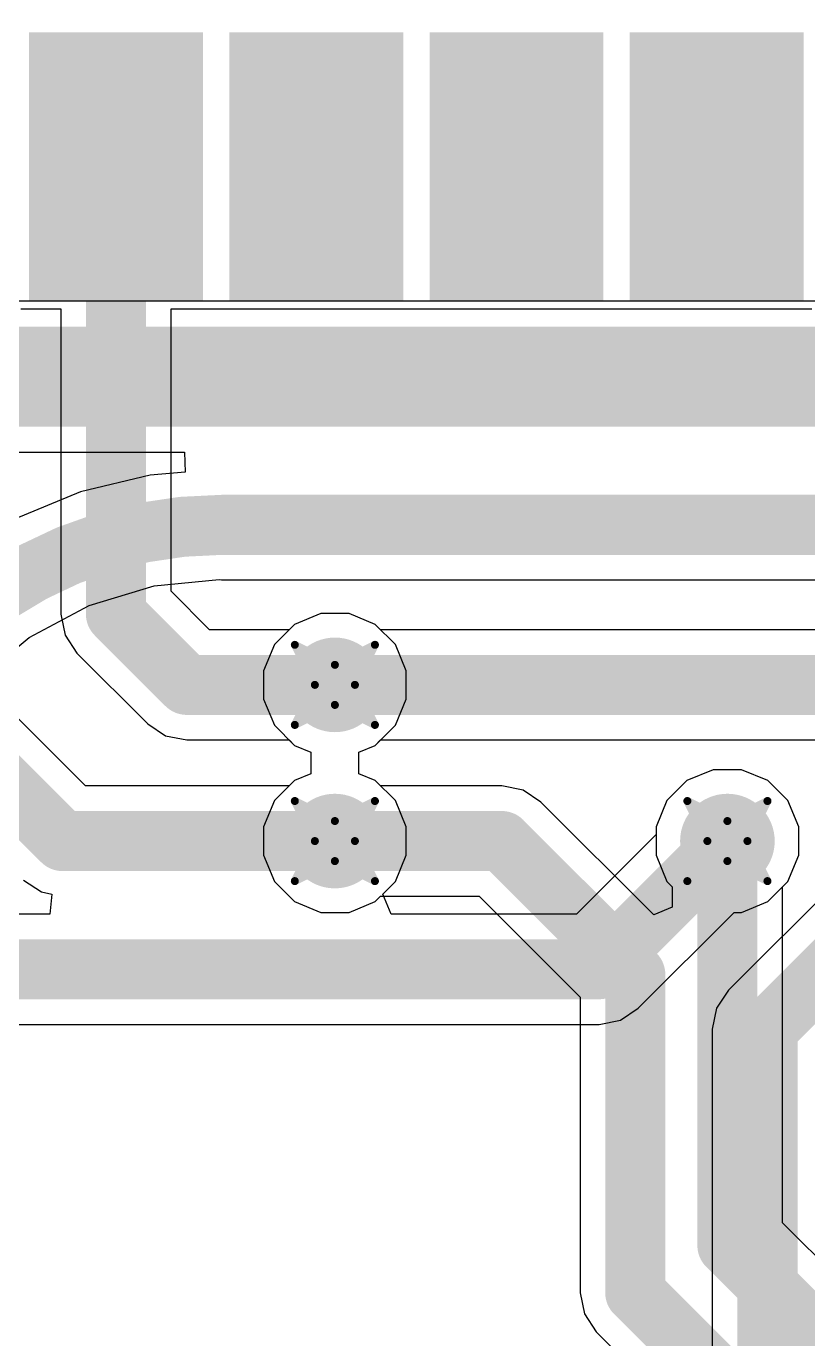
# Model space of a CAD drawing. Header units: inches. Extents: x -5 to 426, y -53 to 116.
# Drawn here: x 11.63 to 16.59, y -18.04 to -9.72 of the extents above; entities that cross this region are included whole.
import ezdxf

# ---------------------------------------------------------------- set-up
doc = ezdxf.new("R2010")
doc.units = ezdxf.units.IN
for name, color, linetype in [('Board Outline', 216, 'Continuous'), ('Bottom Layer', 5, 'Continuous'), ('Drill Drawing', 1, 'Continuous'), ('Top Layer', 1, 'Continuous'), ('Top Paste', 8, 'Continuous'), ('Top Solder', 216, 'Continuous'), ('Via Holes', 16, 'Continuous')]:
    doc.layers.add(name, color=color, linetype=linetype)

# ---------------------------------------------------------------- blocks, each defined once
blk = doc.blocks.new('38_SMD_M______23')
at = {"layer": 'Top Layer'}
for points in [[(8, 2.98), (9.5, 2.98), (9.5, 2.08), (8, 2.08)], [(8, 1.71), (9.5, 1.71), (9.5, 0.81), (8, 0.81)], [(8, 0.44), (9.5, 0.44), (9.5, -0.46), (8, -0.46)], [(8, -0.83), (9.5, -0.83), (9.5, -1.73), (8, -1.73)]]:
    blk.add_hatch(color=1, dxfattribs=at).paths.add_polyline_path(points)
at = {"layer": 'Top Paste'}
for points in [[(8, 2.98), (9.5, 2.98), (9.5, 2.08), (8, 2.08)], [(8, 1.71), (9.5, 1.71), (9.5, 0.81), (8, 0.81)], [(8, 0.44), (9.5, 0.44), (9.5, -0.46), (8, -0.46)], [(8, -0.83), (9.5, -0.83), (9.5, -1.73), (8, -1.73)]]:
    blk.add_hatch(color=8, dxfattribs=at).paths.add_polyline_path(points)
at = {"layer": 'Top Solder'}
for points in [[(7.8984, 3.0816), (9.6016, 3.0816), (9.6016, 1.9784), (7.8984, 1.9784)], [(7.8984, 1.8116), (9.6016, 1.8116), (9.6016, 0.7084), (7.8984, 0.7084)], [(7.8984, 0.5416), (9.6016, 0.5416), (9.6016, -0.5616), (7.8984, -0.5616)], [(7.8984, -0.7284), (9.6016, -0.7284), (9.6016, -1.8316), (7.8984, -1.8316)]]:
    blk.add_hatch(color=216, dxfattribs=at).paths.add_polyline_path(points)

msp = doc.modelspace()

# ---------------------------------------------------------------- hatches: boundary and pattern name
at = {"layer": 'Bottom Layer'}
h = msp.add_hatch(color=5, dxfattribs=at)
edge = h.paths.add_edge_path()
edge.add_arc((13.589, -13.8938), 0.3, 0, 360)
h = msp.add_hatch(color=5, dxfattribs=at)
edge = h.paths.add_edge_path()
edge.add_arc((13.589, -14.8844), 0.3, 0, 360)
h = msp.add_hatch(color=5, dxfattribs=at)
edge = h.paths.add_edge_path()
edge.add_arc((16.0782, -14.8844), 0.3, 0, 360)
at = {"layer": 'Top Layer'}
h = msp.add_hatch(color=1, dxfattribs=at)
edge = h.paths.add_edge_path()
edge.add_arc((13.589, -13.8938), 0.3, 0, 360)
h = msp.add_hatch(color=1, dxfattribs=at)
edge = h.paths.add_edge_path()
edge.add_arc((13.589, -14.8844), 0.3, 0, 360)
h = msp.add_hatch(color=1, dxfattribs=at)
edge = h.paths.add_edge_path()
edge.add_arc((16.0782, -14.8844), 0.3, 0, 360)
at = {"layer": 'Via Holes'}
h = msp.add_hatch(color=7, dxfattribs=at)
edge = h.paths.add_edge_path()
edge.add_arc((13.589, -13.8938), 0.15, 0, 360)
h = msp.add_hatch(color=7, dxfattribs=at)
edge = h.paths.add_edge_path()
edge.add_arc((13.589, -14.8844), 0.15, 0, 360)
h = msp.add_hatch(color=7, dxfattribs=at)
edge = h.paths.add_edge_path()
edge.add_arc((16.0782, -14.8844), 0.15, 0, 360)

# ---------------------------------------------------------------- linework, layer by layer
at = {"layer": 'Board Outline'}
msp.add_lwpolyline([(49.7725, 6.3481, 0.254, 0.254, -1.144567), (-0.2979, -38.4414, 0.254, 0.254, 0)], format="xyseb", dxfattribs=at)
at = {"layer": 'Bottom Layer'}
for p, q in [((18.5047, -11.4601), (8.3891, -11.4601)), ((8.3891, -12.4183), (12.6349, -12.4183)), ((12.6349, -12.4183), (12.6399, -12.5453)), ((12.4178, -12.5628), (11.9766, -12.6687)), ((12.6399, -12.5453), (12.4178, -12.5628)), ((11.9766, -12.6687), (11.5573, -12.8424)), ((12.442, -13.2662), (12.8548, -13.2255)), ((12.8548, -13.2255), (12.8702, -13.2286)), ((12.8702, -13.2286), (19.1226, -13.2286)), ((12.0302, -13.3911), (12.442, -13.2662)), ((11.6507, -13.5939), (12.0302, -13.3911)), ((13.499, -13.4414), (13.3327, -13.5103)), ((13.679, -13.4414), (13.499, -13.4414)), ((13.8453, -13.5103), (13.679, -13.4414)), ((13.3327, -13.5103), (13.2055, -13.6375)), ((13.8792, -13.5442), (13.8453, -13.5103)), ((19.8207, -13.5442), (13.8792, -13.5442)), ((11.3301, -13.8571), (11.6507, -13.5939)), ((13.2055, -13.6375), (13.1366, -13.8038)), ((13.1366, -13.8038), (13.1366, -13.9838)), ((13.1366, -13.9838), (13.2055, -14.1501)), ((13.2055, -14.1501), (13.3327, -14.2773)), ((13.3327, -14.2773), (13.4367, -14.3204)), ((13.7413, -14.3204), (13.8453, -14.2773)), ((13.8453, -14.2773), (13.8792, -14.2434)), ((13.8792, -14.2434), (19.8207, -14.2434)), ((13.4367, -14.3204), (13.4367, -14.4578)), ((13.7413, -14.4578), (13.7413, -14.3204)), ((13.4367, -14.4578), (13.3327, -14.5009)), ((13.8453, -14.5009), (13.7413, -14.4578)), ((15.9882, -14.432), (15.8219, -14.5009)), ((16.1682, -14.432), (15.9882, -14.432)), ((16.3345, -14.5009), (16.1682, -14.432)), ((13.3327, -14.5009), (13.2055, -14.6281)), ((13.8792, -14.5348), (13.8453, -14.5009)), ((14.6482, -14.5348), (13.8792, -14.5348)), ((14.782, -14.5614), (14.6482, -14.5348)), ((14.8954, -14.6372), (14.782, -14.5614)), ((15.8219, -14.5009), (15.6947, -14.6281)), ((16.4617, -14.6281), (16.3345, -14.5009)), ((13.2055, -14.6281), (13.1366, -14.7944)), ((15.6112, -15.353), (14.8954, -14.6372)), ((15.6947, -14.6281), (15.6258, -14.7944)), ((16.5306, -14.7944), (16.4617, -14.6281)), ((13.1366, -14.7944), (13.1366, -14.9744)), ((15.6258, -14.7944), (15.6258, -14.9744)), ((16.5306, -14.9744), (16.5306, -14.7944)), ((13.1366, -14.9744), (13.2055, -15.1407)), ((15.6258, -14.9744), (15.6947, -15.1407)), ((16.4617, -15.1407), (16.5306, -14.9744)), ((13.2055, -15.1407), (13.3327, -15.2679)), ((15.6947, -15.1407), (15.7286, -15.1746)), ((16.4278, -15.1746), (16.4617, -15.1407)), ((15.7286, -15.1746), (15.7286, -15.3044)), ((16.4278, -17.305), (16.4278, -15.1746)), ((13.3327, -15.2679), (13.499, -15.3368)), ((13.679, -15.3368), (13.8453, -15.2679)), ((13.8453, -15.2679), (13.8792, -15.234)), ((13.8792, -15.234), (14.5034, -15.234)), ((14.5034, -15.234), (15.1444, -15.875)), ((15.7286, -15.3044), (15.6112, -15.353)), ((13.499, -15.3368), (13.679, -15.3368)), ((15.1444, -15.875), (15.1444, -17.7493)), ((17.926, -18.8032), (16.4278, -17.305)), ((15.1444, -17.7493), (15.171, -17.8831)), ((15.171, -17.8831), (15.2468, -17.9965)), ((15.2468, -17.9965), (17.1837, -19.9334))]:
    msp.add_line(p, q, dxfattribs=at)
for points in [[(8.3891, -11.9392, 0.635, 0.635, 0), (18.5047, -11.9392, 0.635, 0.635, 0)], [(11.0741, -13.6229, 0.381, 0.381, -0.198912), (12.8702, -12.879, 0.381, 0.381, 0)], [(12.8702, -12.879, 0.381, 0.381, 0), (19.1226, -12.879, 0.381, 0.381, 0)], [(13.589, -13.8938, 0.381, 0.381, 0), (19.8207, -13.8938, 0.381, 0.381, 0)], [(13.589, -14.8844, 0.381, 0.381, 0), (14.6482, -14.8844, 0.381, 0.381, 0)], [(14.6482, -14.8844, 0.381, 0.381, 0), (15.494, -15.7302, 0.381, 0.381, 0)], [(16.0782, -17.4498, 0.381, 0.381, 0), (16.0782, -14.8844, 0.381, 0.381, 0)], [(15.494, -17.7493, 0.381, 0.381, 0), (15.494, -15.7302, 0.381, 0.381, 0)], [(16.0782, -17.4498, 0.381, 0.381, 0), (17.7812, -19.1528, 0.381, 0.381, 0)], [(15.494, -17.7493, 0.381, 0.381, 0), (17.4309, -19.6862, 0.381, 0.381, 0)]]:
    msp.add_lwpolyline(points, format="xyseb", dxfattribs=at)
for points in [[(12.7749, -12.879, 0.1905, 0.1905, 1), (12.9654, -12.879, 0.1905, 0.1905, 1)], [(12.7749, -12.879, 0.1905, 0.1905, 1), (12.9654, -12.879, 0.1905, 0.1905, 1)], [(13.4938, -13.8938, 0.1905, 0.1905, 1), (13.6843, -13.8938, 0.1905, 0.1905, 1)], [(13.4938, -14.8844, 0.1905, 0.1905, 1), (13.6843, -14.8844, 0.1905, 0.1905, 1)], [(14.553, -14.8844, 0.1905, 0.1905, 1), (14.7435, -14.8844, 0.1905, 0.1905, 1)], [(14.553, -14.8844, 0.1905, 0.1905, 1), (14.7435, -14.8844, 0.1905, 0.1905, 1)], [(15.983, -14.8844, 0.1905, 0.1905, 1), (16.1734, -14.8844, 0.1905, 0.1905, 1)], [(15.3987, -15.7302, 0.1905, 0.1905, 1), (15.5892, -15.7302, 0.1905, 0.1905, 1)], [(15.3987, -15.7302, 0.1905, 0.1905, 1), (15.5892, -15.7302, 0.1905, 0.1905, 1)], [(15.983, -17.4498, 0.1905, 0.1905, 1), (16.1734, -17.4498, 0.1905, 0.1905, 1)], [(15.983, -17.4498, 0.1905, 0.1905, 1), (16.1734, -17.4498, 0.1905, 0.1905, 1)], [(15.3987, -17.7493, 0.1905, 0.1905, 1), (15.5892, -17.7493, 0.1905, 0.1905, 1)], [(15.3987, -17.7493, 0.1905, 0.1905, 1), (15.5892, -17.7493, 0.1905, 0.1905, 1)]]:
    msp.add_lwpolyline(points, format="xyseb", close=True, dxfattribs=at)
at = {"layer": 'Drill Drawing'}
for points in [[(13.335, -13.6398, 0.0508, 0.0508, 0), (13.589, -13.7668, 0.0508, 0.0508, 0)], [(13.335, -13.6398, 0.0508, 0.0508, 0), (13.462, -13.8938, 0.0508, 0.0508, 0)], [(13.589, -13.7668, 0.0508, 0.0508, 0), (13.843, -13.6398, 0.0508, 0.0508, 0)], [(13.716, -13.8938, 0.0508, 0.0508, 0), (13.843, -13.6398, 0.0508, 0.0508, 0)], [(13.335, -14.1478, 0.0508, 0.0508, 0), (13.462, -13.8938, 0.0508, 0.0508, 0)], [(13.716, -13.8938, 0.0508, 0.0508, 0), (13.843, -14.1478, 0.0508, 0.0508, 0)], [(13.335, -14.1478, 0.0508, 0.0508, 0), (13.589, -14.0208, 0.0508, 0.0508, 0)], [(13.589, -14.0208, 0.0508, 0.0508, 0), (13.843, -14.1478, 0.0508, 0.0508, 0)], [(13.335, -14.6304, 0.0508, 0.0508, 0), (13.589, -14.7574, 0.0508, 0.0508, 0)], [(13.335, -14.6304, 0.0508, 0.0508, 0), (13.462, -14.8844, 0.0508, 0.0508, 0)], [(13.589, -14.7574, 0.0508, 0.0508, 0), (13.843, -14.6304, 0.0508, 0.0508, 0)], [(13.716, -14.8844, 0.0508, 0.0508, 0), (13.843, -14.6304, 0.0508, 0.0508, 0)], [(15.8242, -14.6304, 0.0508, 0.0508, 0), (16.0782, -14.7574, 0.0508, 0.0508, 0)], [(15.8242, -14.6304, 0.0508, 0.0508, 0), (15.9512, -14.8844, 0.0508, 0.0508, 0)], [(16.0782, -14.7574, 0.0508, 0.0508, 0), (16.3322, -14.6304, 0.0508, 0.0508, 0)], [(16.2052, -14.8844, 0.0508, 0.0508, 0), (16.3322, -14.6304, 0.0508, 0.0508, 0)], [(13.335, -15.1384, 0.0508, 0.0508, 0), (13.462, -14.8844, 0.0508, 0.0508, 0)], [(13.716, -14.8844, 0.0508, 0.0508, 0), (13.843, -15.1384, 0.0508, 0.0508, 0)], [(15.8242, -15.1384, 0.0508, 0.0508, 0), (15.9512, -14.8844, 0.0508, 0.0508, 0)], [(16.2052, -14.8844, 0.0508, 0.0508, 0), (16.3322, -15.1384, 0.0508, 0.0508, 0)], [(13.335, -15.1384, 0.0508, 0.0508, 0), (13.589, -15.0114, 0.0508, 0.0508, 0)], [(13.589, -15.0114, 0.0508, 0.0508, 0), (13.843, -15.1384, 0.0508, 0.0508, 0)], [(15.8242, -15.1384, 0.0508, 0.0508, 0), (16.0782, -15.0114, 0.0508, 0.0508, 0)], [(16.0782, -15.0114, 0.0508, 0.0508, 0), (16.3322, -15.1384, 0.0508, 0.0508, 0)]]:
    msp.add_lwpolyline(points, format="xyseb", dxfattribs=at)
for points in [[(13.3223, -13.6398, 0.0254, 0.0254, 1), (13.3477, -13.6398, 0.0254, 0.0254, 1)], [(13.3223, -13.6398, 0.0254, 0.0254, 1), (13.3477, -13.6398, 0.0254, 0.0254, 1)], [(13.8303, -13.6398, 0.0254, 0.0254, 1), (13.8557, -13.6398, 0.0254, 0.0254, 1)], [(13.8303, -13.6398, 0.0254, 0.0254, 1), (13.8557, -13.6398, 0.0254, 0.0254, 1)], [(13.5763, -13.7668, 0.0254, 0.0254, 1), (13.6017, -13.7668, 0.0254, 0.0254, 1)], [(13.5763, -13.7668, 0.0254, 0.0254, 1), (13.6017, -13.7668, 0.0254, 0.0254, 1)], [(13.4493, -13.8938, 0.0254, 0.0254, 1), (13.4747, -13.8938, 0.0254, 0.0254, 1)], [(13.4493, -13.8938, 0.0254, 0.0254, 1), (13.4747, -13.8938, 0.0254, 0.0254, 1)], [(13.7033, -13.8938, 0.0254, 0.0254, 1), (13.7287, -13.8938, 0.0254, 0.0254, 1)], [(13.7033, -13.8938, 0.0254, 0.0254, 1), (13.7287, -13.8938, 0.0254, 0.0254, 1)], [(13.5763, -14.0208, 0.0254, 0.0254, 1), (13.6017, -14.0208, 0.0254, 0.0254, 1)], [(13.5763, -14.0208, 0.0254, 0.0254, 1), (13.6017, -14.0208, 0.0254, 0.0254, 1)], [(13.3223, -14.1478, 0.0254, 0.0254, 1), (13.3477, -14.1478, 0.0254, 0.0254, 1)], [(13.3223, -14.1478, 0.0254, 0.0254, 1), (13.3477, -14.1478, 0.0254, 0.0254, 1)], [(13.8303, -14.1478, 0.0254, 0.0254, 1), (13.8557, -14.1478, 0.0254, 0.0254, 1)], [(13.8303, -14.1478, 0.0254, 0.0254, 1), (13.8557, -14.1478, 0.0254, 0.0254, 1)], [(13.3223, -14.6304, 0.0254, 0.0254, 1), (13.3477, -14.6304, 0.0254, 0.0254, 1)], [(13.3223, -14.6304, 0.0254, 0.0254, 1), (13.3477, -14.6304, 0.0254, 0.0254, 1)], [(13.8303, -14.6304, 0.0254, 0.0254, 1), (13.8557, -14.6304, 0.0254, 0.0254, 1)], [(13.8303, -14.6304, 0.0254, 0.0254, 1), (13.8557, -14.6304, 0.0254, 0.0254, 1)], [(15.8115, -14.6304, 0.0254, 0.0254, 1), (15.8369, -14.6304, 0.0254, 0.0254, 1)], [(15.8115, -14.6304, 0.0254, 0.0254, 1), (15.8369, -14.6304, 0.0254, 0.0254, 1)], [(16.3195, -14.6304, 0.0254, 0.0254, 1), (16.3449, -14.6304, 0.0254, 0.0254, 1)], [(16.3195, -14.6304, 0.0254, 0.0254, 1), (16.3449, -14.6304, 0.0254, 0.0254, 1)], [(13.5763, -14.7574, 0.0254, 0.0254, 1), (13.6017, -14.7574, 0.0254, 0.0254, 1)], [(13.5763, -14.7574, 0.0254, 0.0254, 1), (13.6017, -14.7574, 0.0254, 0.0254, 1)], [(16.0655, -14.7574, 0.0254, 0.0254, 1), (16.0909, -14.7574, 0.0254, 0.0254, 1)], [(16.0655, -14.7574, 0.0254, 0.0254, 1), (16.0909, -14.7574, 0.0254, 0.0254, 1)], [(13.4493, -14.8844, 0.0254, 0.0254, 1), (13.4747, -14.8844, 0.0254, 0.0254, 1)], [(13.4493, -14.8844, 0.0254, 0.0254, 1), (13.4747, -14.8844, 0.0254, 0.0254, 1)], [(13.7033, -14.8844, 0.0254, 0.0254, 1), (13.7287, -14.8844, 0.0254, 0.0254, 1)], [(13.7033, -14.8844, 0.0254, 0.0254, 1), (13.7287, -14.8844, 0.0254, 0.0254, 1)], [(15.9385, -14.8844, 0.0254, 0.0254, 1), (15.9639, -14.8844, 0.0254, 0.0254, 1)], [(15.9385, -14.8844, 0.0254, 0.0254, 1), (15.9639, -14.8844, 0.0254, 0.0254, 1)], [(16.1925, -14.8844, 0.0254, 0.0254, 1), (16.2179, -14.8844, 0.0254, 0.0254, 1)], [(16.1925, -14.8844, 0.0254, 0.0254, 1), (16.2179, -14.8844, 0.0254, 0.0254, 1)], [(13.5763, -15.0114, 0.0254, 0.0254, 1), (13.6017, -15.0114, 0.0254, 0.0254, 1)], [(13.5763, -15.0114, 0.0254, 0.0254, 1), (13.6017, -15.0114, 0.0254, 0.0254, 1)], [(16.0655, -15.0114, 0.0254, 0.0254, 1), (16.0909, -15.0114, 0.0254, 0.0254, 1)], [(16.0655, -15.0114, 0.0254, 0.0254, 1), (16.0909, -15.0114, 0.0254, 0.0254, 1)], [(13.3223, -15.1384, 0.0254, 0.0254, 1), (13.3477, -15.1384, 0.0254, 0.0254, 1)], [(13.3223, -15.1384, 0.0254, 0.0254, 1), (13.3477, -15.1384, 0.0254, 0.0254, 1)], [(13.8303, -15.1384, 0.0254, 0.0254, 1), (13.8557, -15.1384, 0.0254, 0.0254, 1)], [(13.8303, -15.1384, 0.0254, 0.0254, 1), (13.8557, -15.1384, 0.0254, 0.0254, 1)], [(15.8115, -15.1384, 0.0254, 0.0254, 1), (15.8369, -15.1384, 0.0254, 0.0254, 1)], [(15.8115, -15.1384, 0.0254, 0.0254, 1), (15.8369, -15.1384, 0.0254, 0.0254, 1)], [(16.3195, -15.1384, 0.0254, 0.0254, 1), (16.3449, -15.1384, 0.0254, 0.0254, 1)], [(16.3195, -15.1384, 0.0254, 0.0254, 1), (16.3449, -15.1384, 0.0254, 0.0254, 1)]]:
    msp.add_lwpolyline(points, format="xyseb", close=True, dxfattribs=at)
at = {"layer": 'Top Layer'}
for p, q in [((11.5983, -11.5084), (11.6601, -11.5084)), ((11.6601, -11.5084), (11.8511, -11.5084)), ((11.8511, -11.5084), (11.8511, -13.4453)), ((12.5503, -13.3005), (12.5503, -11.5084)), ((12.5503, -11.5084), (12.7413, -11.5084)), ((12.7413, -11.5084), (12.8683, -11.5084)), ((12.8683, -11.5084), (12.9301, -11.5084)), ((12.9301, -11.5084), (14.0113, -11.5084)), ((14.0113, -11.5084), (14.0731, -11.5084)), ((14.0731, -11.5084), (14.2001, -11.5084)), ((14.2001, -11.5084), (15.2813, -11.5084)), ((15.2813, -11.5084), (15.4083, -11.5084)), ((15.4083, -11.5084), (15.4701, -11.5084)), ((15.4701, -11.5084), (16.5513, -11.5084)), ((16.5513, -11.5084), (16.6131, -11.5084)), ((12.794, -13.5442), (12.5503, -13.3005)), ((11.8511, -13.4453), (11.8777, -13.5791)), ((13.499, -13.4414), (13.3327, -13.5103)), ((13.679, -13.4414), (13.499, -13.4414)), ((13.8453, -13.5103), (13.679, -13.4414)), ((13.2988, -13.5442), (12.794, -13.5442)), ((13.3327, -13.5103), (13.2988, -13.5442)), ((13.9725, -13.6375), (13.8453, -13.5103)), ((11.8777, -13.5791), (11.9535, -13.6925)), ((14.0414, -13.8038), (13.9725, -13.6375)), ((11.9535, -13.6925), (12.402, -14.141)), ((18.201, -13.7149), (16.085, -15.831)), ((12.0066, -14.5348), (11.2803, -13.8084)), ((14.0414, -13.9838), (14.0414, -13.8038)), ((13.9725, -14.1501), (14.0414, -13.9838)), ((12.402, -14.141), (12.5154, -14.2168)), ((13.8453, -14.2773), (13.9725, -14.1501)), ((12.5154, -14.2168), (12.6492, -14.2434)), ((12.6492, -14.2434), (12.6492, -14.2434)), ((12.6492, -14.2434), (13.2988, -14.2434)), ((13.2988, -14.2434), (13.3327, -14.2773)), ((13.3327, -14.2773), (13.4367, -14.3204)), ((13.7413, -14.3204), (13.8453, -14.2773)), ((13.4367, -14.3204), (13.4367, -14.4578)), ((13.7413, -14.4578), (13.7413, -14.3204)), ((13.4367, -14.4578), (13.3327, -14.5009)), ((13.8453, -14.5009), (13.7413, -14.4578)), ((15.9882, -14.432), (15.8219, -14.5009)), ((16.1682, -14.432), (15.9882, -14.432)), ((16.3345, -14.5009), (16.1682, -14.432)), ((13.2988, -14.5348), (12.0066, -14.5348)), ((13.3327, -14.5009), (13.2988, -14.5348)), ((13.9725, -14.6281), (13.8453, -14.5009)), ((15.8219, -14.5009), (15.6947, -14.6281)), ((16.4617, -14.6281), (16.3345, -14.5009)), ((14.0414, -14.7944), (13.9725, -14.6281)), ((15.6947, -14.6281), (15.6258, -14.7944)), ((16.5306, -14.7944), (16.4617, -14.6281)), ((14.0414, -14.9744), (14.0414, -14.7944)), ((15.6258, -14.7944), (15.6258, -14.8424)), ((16.5306, -14.9744), (16.5306, -14.7944)), ((15.6258, -14.8424), (15.1206, -15.3476)), ((13.9725, -15.1407), (14.0414, -14.9744)), ((16.4617, -15.1407), (16.5306, -14.9744)), ((11.6146, -15.1316), (11.728, -15.2074)), ((13.8926, -15.2206), (13.9725, -15.1407)), ((16.3345, -15.2679), (16.4617, -15.1407)), ((11.728, -15.2074), (11.7942, -15.2206)), ((11.7942, -15.2206), (11.7817, -15.3476)), ((13.9452, -15.3476), (13.8926, -15.2206)), ((16.1682, -15.3368), (16.3345, -15.2679)), ((11.7817, -15.3476), (11.0414, -15.3476)), ((15.1206, -15.3476), (13.9452, -15.3476)), ((15.5126, -15.9444), (16.1202, -15.3368)), ((16.1202, -15.3368), (16.1682, -15.3368)), ((16.085, -15.831), (16.0092, -15.9444)), ((15.3992, -16.0202), (15.5126, -15.9444)), ((16.0092, -15.9444), (15.9826, -16.0782)), ((10.8966, -16.0468), (15.2654, -16.0468)), ((15.2654, -16.0468), (15.3992, -16.0202)), ((15.9826, -16.0782), (15.9826, -24.932))]:
    msp.add_line(p, q, dxfattribs=at)
for points in [[(12.2007, -13.4453, 0.381, 0.381, 0), (12.2007, -10.606, 0.381, 0.381, 0)], [(12.2007, -13.4453, 0.381, 0.381, 0), (12.6492, -13.8938, 0.381, 0.381, 0)], [(12.6492, -13.8938, 0.381, 0.381, 0), (13.589, -13.8938, 0.381, 0.381, 0)], [(16.3322, -16.0782, 0.381, 0.381, 0), (18.5507, -13.8597, 0.381, 0.381, 0)], [(10.9307, -13.9533, 0.381, 0.381, 0), (11.8618, -14.8844, 0.381, 0.381, 0)], [(11.8618, -14.8844, 0.381, 0.381, 0), (13.589, -14.8844, 0.381, 0.381, 0)], [(15.2654, -15.6972, 0.381, 0.381, 0), (16.0782, -14.8844, 0.381, 0.381, 0)], [(10.8966, -15.6972, 0.381, 0.381, 0), (15.2654, -15.6972, 0.381, 0.381, 0)], [(16.3322, -25.2222, 0.381, 0.381, 0), (16.3322, -16.0782, 0.381, 0.381, 0)]]:
    msp.add_lwpolyline(points, format="xyseb", dxfattribs=at)
for points in [[(12.1054, -10.606, 0.1905, 0.1905, 1), (12.2959, -10.606, 0.1905, 0.1905, 1)], [(12.1054, -13.4453, 0.1905, 0.1905, 1), (12.2959, -13.4453, 0.1905, 0.1905, 1)], [(12.1054, -13.4453, 0.1905, 0.1905, 1), (12.2959, -13.4453, 0.1905, 0.1905, 1)], [(12.554, -13.8938, 0.1905, 0.1905, 1), (12.7445, -13.8938, 0.1905, 0.1905, 1)], [(12.554, -13.8938, 0.1905, 0.1905, 1), (12.7445, -13.8938, 0.1905, 0.1905, 1)], [(13.4938, -13.8938, 0.1905, 0.1905, 1), (13.6843, -13.8938, 0.1905, 0.1905, 1)], [(11.7666, -14.8844, 0.1905, 0.1905, 1), (11.9571, -14.8844, 0.1905, 0.1905, 1)], [(11.7666, -14.8844, 0.1905, 0.1905, 1), (11.9571, -14.8844, 0.1905, 0.1905, 1)], [(13.4938, -14.8844, 0.1905, 0.1905, 1), (13.6843, -14.8844, 0.1905, 0.1905, 1)], [(15.983, -14.8844, 0.1905, 0.1905, 1), (16.1734, -14.8844, 0.1905, 0.1905, 1)], [(15.1701, -15.6972, 0.1905, 0.1905, 1), (15.3606, -15.6972, 0.1905, 0.1905, 1)], [(15.1701, -15.6972, 0.1905, 0.1905, 1), (15.3606, -15.6972, 0.1905, 0.1905, 1)], [(16.237, -16.0782, 0.1905, 0.1905, 1), (16.4275, -16.0782, 0.1905, 0.1905, 1)], [(16.237, -16.0782, 0.1905, 0.1905, 1), (16.4275, -16.0782, 0.1905, 0.1905, 1)]]:
    msp.add_lwpolyline(points, format="xyseb", close=True, dxfattribs=at)

# ---------------------------------------------------------------- block references
at = {"rotation": 90}
msp.add_blockref('38_SMD_M______23', (14.7307, -19.356), dxfattribs=at)

doc.saveas('drawing.dxf')
